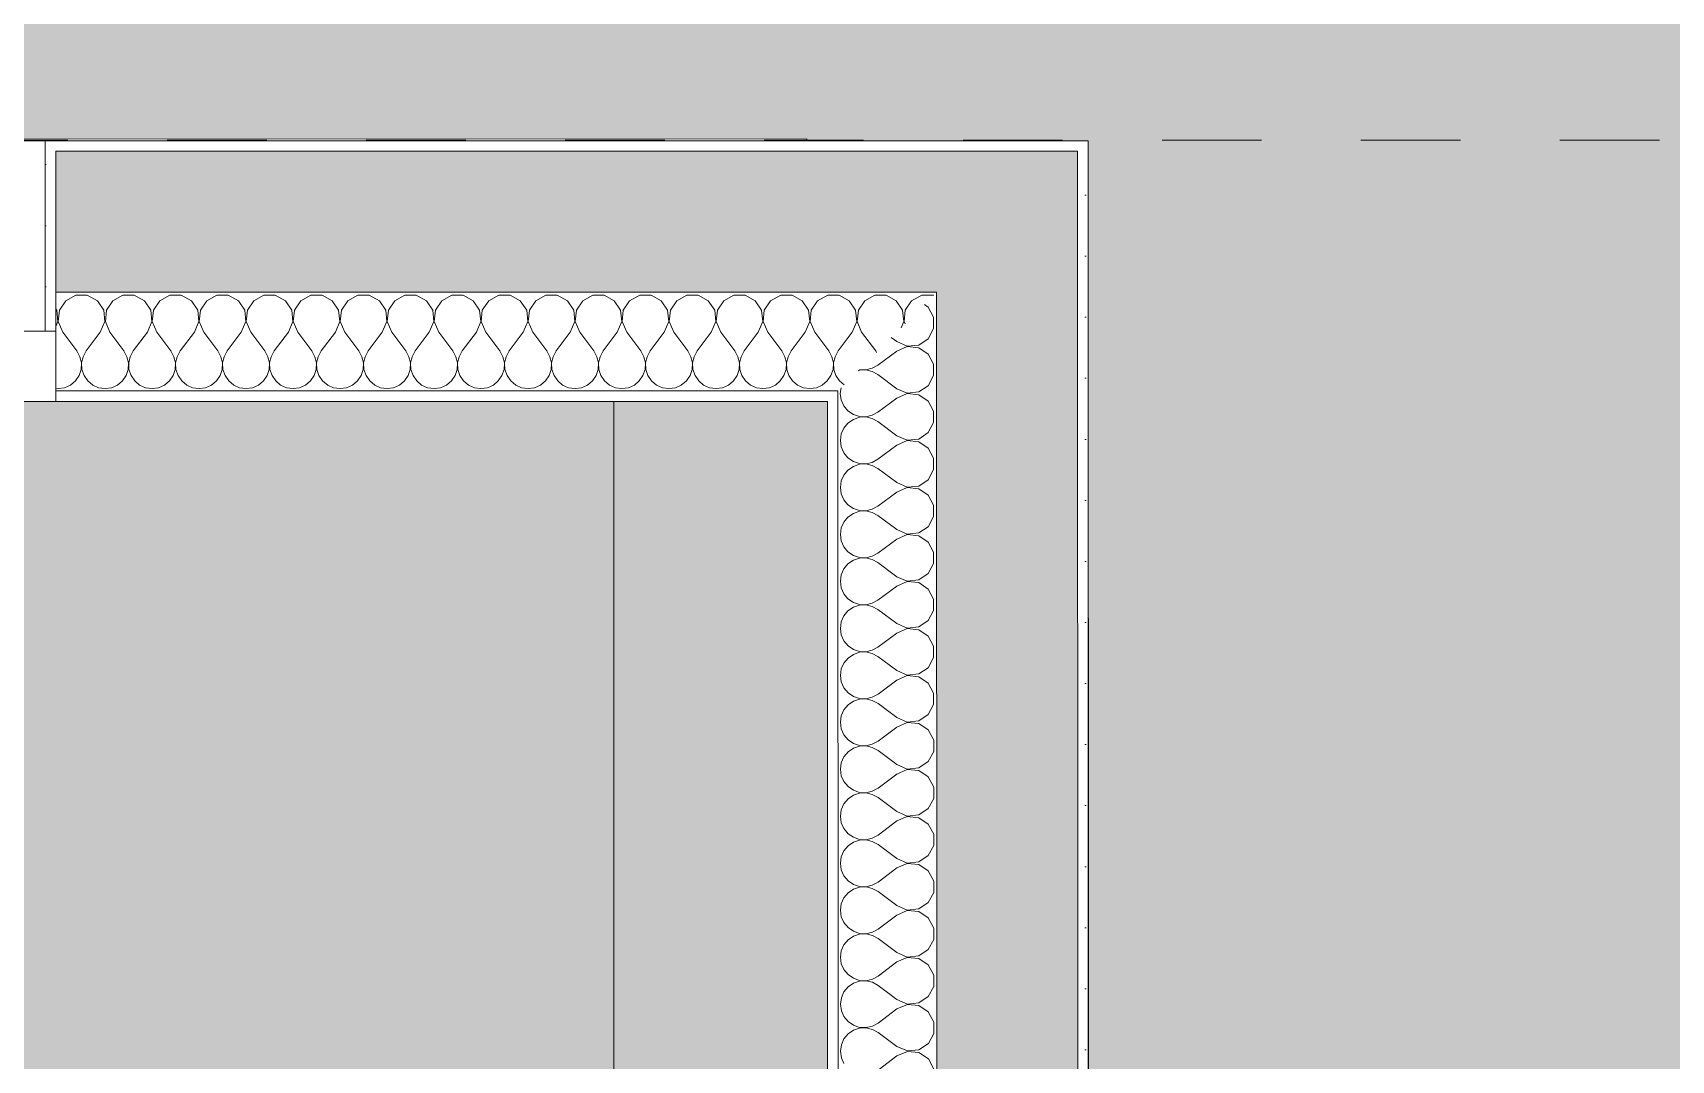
# Model space of a CAD drawing. Header units: millimetres. Extents: x 318905 to 439572, y -5133 to 105868.
# Drawn here: x 375032 to 377356, y 58139 to 59597 of the extents above; entities that cross this region are included whole.
import ezdxf

# ---------------------------------------------------------------- set-up
doc = ezdxf.new("R2010")
doc.units = ezdxf.units.MM
doc.header["$MEASUREMENT"] = 0
doc.linetypes.add('Traits', pattern=[282.222223, 141.111112, -141.111112])
for name, color, linetype, lineweight in [('2D - Dessins placés (Géomètre)_Stylo_No__2', 8, 'Continuous', 5), ('INTI_HACHURES_Stylo_No__122', 255, 'Continuous', 0), ('INTI_HACHURES_Stylo_No__2', 8, 'Continuous', 5), ('Murs ext - Périphériques_Stylo_No__1', 7, 'Continuous', 5)]:
    doc.layers.add(name, color=color, linetype=linetype, lineweight=lineweight)
for name, color, linetype, lineweight, true_color in [('2D - Dessins placés (Géomètre)_Stylo_No__241', 7, 'Continuous', 5, 0x4d4d4d), ('2D - Dessins placés (Géomètre)_Stylo_No__253', 7, 'Continuous', 13, 0xb6d398), ('Murs ext - Périphériques_Stylo_No__67', 7, 'Continuous', 15, 0x6a6a6a), ('Murs ext - Périphériques_Stylo_No__87', 7, 'Continuous', 13, 0x6a6a6a)]:
    doc.layers.add(name, color=color, linetype=linetype, lineweight=lineweight, true_color=true_color)
doc.layers.add('Marques & Zones', color=7, linetype='Continuous')
pattern_1 = [(0, (0, 0), (0, 86.60254), [0, -50]), (0, (25, 43.3), (0, 86.60254), [0, -50])]

# ---------------------------------------------------------------- blocks, each defined once
blk = doc.blocks.new('*X9')
at = {"layer": 'Murs ext - Périphériques_Stylo_No__1', "linetype": 'Continuous'}
for p, q in [((375092.9, 59224.1), (375078.6, 59216.4)), ((375109.2, 59224.1), (375092.9, 59224.1)), ((375123.5, 59216.4), (375109.2, 59224.1)), ((375159.6, 59224.1), (375145.3, 59216.4)), ((375175.9, 59224.1), (375159.6, 59224.1)), ((375190.2, 59216.4), (375175.9, 59224.1)), ((375226.3, 59224.1), (375212, 59216.4)), ((375242.5, 59224.1), (375226.3, 59224.1)), ((375256.8, 59216.4), (375242.5, 59224.1)), ((375292.9, 59224.1), (375278.6, 59216.4)), ((375309.2, 59224.1), (375292.9, 59224.1)), ((375323.5, 59216.4), (375309.2, 59224.1)), ((375359.6, 59224.1), (375345.3, 59216.4)), ((375375.9, 59224.1), (375359.6, 59224.1)), ((375390.2, 59216.4), (375375.9, 59224.1)), ((375426.3, 59224.1), (375412, 59216.4)), ((375442.5, 59224.1), (375426.3, 59224.1)), ((375456.8, 59216.4), (375442.5, 59224.1)), ((375492.9, 59224.1), (375478.6, 59216.4)), ((375509.2, 59224.1), (375492.9, 59224.1)), ((375523.5, 59216.4), (375509.2, 59224.1)), ((375559.6, 59224.1), (375545.3, 59216.4)), ((375575.9, 59224.1), (375559.6, 59224.1)), ((375590.2, 59216.4), (375575.9, 59224.1)), ((375626.3, 59224.1), (375612, 59216.4)), ((375642.5, 59224.1), (375626.3, 59224.1)), ((375656.8, 59216.4), (375642.5, 59224.1)), ((375692.9, 59224.1), (375678.6, 59216.4)), ((375709.2, 59224.1), (375692.9, 59224.1)), ((375723.5, 59216.4), (375709.2, 59224.1)), ((375759.6, 59224.1), (375745.3, 59216.4)), ((375775.9, 59224.1), (375759.6, 59224.1)), ((375790.2, 59216.4), (375775.9, 59224.1)), ((375826.3, 59224.1), (375812, 59216.4)), ((375842.5, 59224.1), (375826.3, 59224.1)), ((375856.8, 59216.4), (375842.5, 59224.1)), ((375892.9, 59224.1), (375878.6, 59216.4)), ((375909.2, 59224.1), (375892.9, 59224.1)), ((375923.5, 59216.4), (375909.2, 59224.1)), ((375959.6, 59224.1), (375945.3, 59216.4)), ((375975.9, 59224.1), (375959.6, 59224.1)), ((375990.2, 59216.4), (375975.9, 59224.1)), ((376026.3, 59224.1), (376012, 59216.4)), ((376042.5, 59224.1), (376026.3, 59224.1)), ((376056.8, 59216.4), (376042.5, 59224.1)), ((376092.9, 59224.1), (376078.6, 59216.4)), ((376109.2, 59224.1), (376092.9, 59224.1)), ((376123.5, 59216.4), (376109.2, 59224.1)), ((376159.6, 59224.1), (376145.3, 59216.4)), ((376175.9, 59224.1), (376159.6, 59224.1)), ((376190.2, 59216.4), (376175.9, 59224.1)), ((376226.3, 59224.1), (376212, 59216.4)), ((376242.5, 59224.1), (376226.3, 59224.1)), ((376256.8, 59216.4), (376242.5, 59224.1)), ((376292.9, 59224.1), (376278.6, 59216.4)), ((376309.2, 59224.1), (376292.9, 59224.1)), ((376309.6, 59223.9), (376309.2, 59224.1)), ((375065.8, 59202.9), (375064.4, 59205)), ((375067.4, 59186.7), (375065.8, 59202.9)), ((375069.6, 59202.9), (375068.1, 59186.7)), ((375078.6, 59216.4), (375069.6, 59202.9)), ((375132.5, 59202.9), (375123.5, 59216.4)), ((375134, 59186.7), (375132.5, 59202.9)), ((375136.3, 59202.9), (375134.8, 59186.7)), ((375145.3, 59216.4), (375136.3, 59202.9)), ((375199.2, 59202.9), (375190.2, 59216.4)), ((375200.7, 59186.7), (375199.2, 59202.9)), ((375203, 59202.9), (375201.4, 59186.7)), ((375212, 59216.4), (375203, 59202.9)), ((375265.8, 59202.9), (375256.8, 59216.4)), ((375267.4, 59186.7), (375265.8, 59202.9)), ((375269.6, 59202.9), (375268.1, 59186.7)), ((375278.6, 59216.4), (375269.6, 59202.9)), ((375332.5, 59202.9), (375323.5, 59216.4)), ((375334, 59186.7), (375332.5, 59202.9)), ((375336.3, 59202.9), (375334.8, 59186.7)), ((375345.3, 59216.4), (375336.3, 59202.9)), ((375399.2, 59202.9), (375390.2, 59216.4)), ((375400.7, 59186.7), (375399.2, 59202.9)), ((375403, 59202.9), (375401.4, 59186.7)), ((375412, 59216.4), (375403, 59202.9)), ((375465.8, 59202.9), (375456.8, 59216.4)), ((375467.4, 59186.7), (375465.8, 59202.9)), ((375469.6, 59202.9), (375468.1, 59186.7)), ((375478.6, 59216.4), (375469.6, 59202.9)), ((375532.5, 59202.9), (375523.5, 59216.4)), ((375534, 59186.7), (375532.5, 59202.9)), ((375536.3, 59202.9), (375534.8, 59186.7)), ((375545.3, 59216.4), (375536.3, 59202.9)), ((375599.2, 59202.9), (375590.2, 59216.4)), ((375600.7, 59186.7), (375599.2, 59202.9)), ((375603, 59202.9), (375601.4, 59186.7)), ((375612, 59216.4), (375603, 59202.9)), ((375665.8, 59202.9), (375656.8, 59216.4)), ((375667.4, 59186.7), (375665.8, 59202.9)), ((375669.6, 59202.9), (375668.1, 59186.7)), ((375678.6, 59216.4), (375669.6, 59202.9)), ((375732.5, 59202.9), (375723.5, 59216.4)), ((375734, 59186.7), (375732.5, 59202.9)), ((375736.3, 59202.9), (375734.8, 59186.7)), ((375745.3, 59216.4), (375736.3, 59202.9)), ((375799.2, 59202.9), (375790.2, 59216.4)), ((375800.7, 59186.7), (375799.2, 59202.9)), ((375803, 59202.9), (375801.4, 59186.7)), ((375812, 59216.4), (375803, 59202.9)), ((375865.8, 59202.9), (375856.8, 59216.4)), ((375867.4, 59186.7), (375865.8, 59202.9)), ((375869.6, 59202.9), (375868.1, 59186.7)), ((375878.6, 59216.4), (375869.6, 59202.9)), ((375932.5, 59202.9), (375923.5, 59216.4)), ((375934, 59186.7), (375932.5, 59202.9)), ((375936.3, 59202.9), (375934.8, 59186.7)), ((375945.3, 59216.4), (375936.3, 59202.9)), ((375999.2, 59202.9), (375990.2, 59216.4)), ((376000.7, 59186.7), (375999.2, 59202.9)), ((376003, 59202.9), (376001.4, 59186.7)), ((376012, 59216.4), (376003, 59202.9)), ((376065.8, 59202.9), (376056.8, 59216.4)), ((376067.4, 59186.7), (376065.8, 59202.9)), ((376069.6, 59202.9), (376068.1, 59186.7)), ((376078.6, 59216.4), (376069.6, 59202.9)), ((376132.5, 59202.9), (376123.5, 59216.4)), ((376134, 59186.7), (376132.5, 59202.9)), ((376136.3, 59202.9), (376134.8, 59186.7)), ((376145.3, 59216.4), (376136.3, 59202.9)), ((376199.2, 59202.9), (376190.2, 59216.4)), ((376200.7, 59186.7), (376199.2, 59202.9)), ((376203, 59202.9), (376201.4, 59186.7)), ((376212, 59216.4), (376203, 59202.9)), ((376265.8, 59202.9), (376256.8, 59216.4)), ((376267.4, 59186.7), (376265.8, 59202.9)), ((376269.6, 59202.9), (376268.1, 59186.7)), ((376278.6, 59216.4), (376269.6, 59202.9)), ((375064.4, 59179.6), (375067.4, 59186.7)), ((375068.1, 59186.7), (375074.4, 59171.7)), ((375127.7, 59171.7), (375134, 59186.7)), ((375134.8, 59186.7), (375141.1, 59171.7)), ((375194.4, 59171.7), (375200.7, 59186.7)), ((375201.4, 59186.7), (375207.7, 59171.7)), ((375261.1, 59171.7), (375267.4, 59186.7)), ((375268.1, 59186.7), (375274.4, 59171.7)), ((375327.7, 59171.7), (375334, 59186.7)), ((375334.8, 59186.7), (375341.1, 59171.7)), ((375394.4, 59171.7), (375400.7, 59186.7)), ((375401.4, 59186.7), (375407.7, 59171.7)), ((375461.1, 59171.7), (375467.4, 59186.7)), ((375468.1, 59186.7), (375474.4, 59171.7)), ((375527.7, 59171.7), (375534, 59186.7)), ((375534.8, 59186.7), (375541.1, 59171.7)), ((375594.4, 59171.7), (375600.7, 59186.7)), ((375601.4, 59186.7), (375607.7, 59171.7)), ((375661.1, 59171.7), (375667.4, 59186.7)), ((375668.1, 59186.7), (375674.4, 59171.7)), ((375727.7, 59171.7), (375734, 59186.7)), ((375734.8, 59186.7), (375741.1, 59171.7)), ((375794.4, 59171.7), (375800.7, 59186.7)), ((375801.4, 59186.7), (375807.7, 59171.7)), ((375861.1, 59171.7), (375867.4, 59186.7)), ((375868.1, 59186.7), (375874.4, 59171.7)), ((375927.7, 59171.7), (375934, 59186.7)), ((375934.8, 59186.7), (375941.1, 59171.7)), ((375994.4, 59171.7), (376000.7, 59186.7)), ((376001.4, 59186.7), (376007.7, 59171.7)), ((376061.1, 59171.7), (376067.4, 59186.7)), ((376068.1, 59186.7), (376074.4, 59171.7)), ((376127.7, 59171.7), (376134, 59186.7)), ((376134.8, 59186.7), (376141.1, 59171.7)), ((376194.4, 59171.7), (376200.7, 59186.7)), ((376201.4, 59186.7), (376207.7, 59171.7)), ((376263.7, 59178), (376267.4, 59186.7)), ((376268.1, 59186.7), (376269.4, 59183.7)), ((375074.4, 59171.7), (375094.4, 59145.1)), ((375127.7, 59171.7), (375107.7, 59145.1)), ((375141.1, 59171.7), (375161.1, 59145.1)), ((375194.4, 59171.7), (375174.4, 59145.1)), ((375207.7, 59171.7), (375227.7, 59145.1)), ((375261.1, 59171.7), (375241.1, 59145.1)), ((375274.4, 59171.7), (375294.4, 59145.1)), ((375327.7, 59171.7), (375307.7, 59145.1)), ((375341.1, 59171.7), (375361.1, 59145.1)), ((375394.4, 59171.7), (375374.4, 59145.1)), ((375407.7, 59171.7), (375427.7, 59145.1)), ((375461.1, 59171.7), (375441.1, 59145.1)), ((375474.4, 59171.7), (375494.4, 59145.1)), ((375527.7, 59171.7), (375507.7, 59145.1)), ((375541.1, 59171.7), (375561.1, 59145.1)), ((375594.4, 59171.7), (375574.4, 59145.1)), ((375607.7, 59171.7), (375627.7, 59145.1)), ((375661.1, 59171.7), (375641.1, 59145.1)), ((375674.4, 59171.7), (375694.4, 59145.1)), ((375727.7, 59171.7), (375707.7, 59145.1)), ((375741.1, 59171.7), (375761.1, 59145.1)), ((375794.4, 59171.7), (375774.4, 59145.1)), ((375807.7, 59171.7), (375827.7, 59145.1)), ((375861.1, 59171.7), (375841.1, 59145.1)), ((375874.4, 59171.7), (375894.4, 59145.1)), ((375927.7, 59171.7), (375907.7, 59145.1)), ((375941.1, 59171.7), (375961.1, 59145.1)), ((375994.4, 59171.7), (375974.4, 59145.1)), ((376007.7, 59171.7), (376027.7, 59145.1)), ((376061.1, 59171.7), (376041.1, 59145.1)), ((376074.4, 59171.7), (376094.4, 59145.1)), ((376127.7, 59171.7), (376107.7, 59145.1)), ((376141.1, 59171.7), (376161.1, 59145.1)), ((376194.4, 59171.7), (376174.4, 59145.1)), ((376207.7, 59171.7), (376227.7, 59145.1)), ((375098.8, 59137), (375094.4, 59145.1)), ((375100.9, 59128.1), (375098.8, 59137)), ((375103.3, 59137), (375101.2, 59128.1)), ((375107.7, 59145.1), (375103.3, 59137)), ((375165.5, 59137), (375161.1, 59145.1)), ((375167.6, 59128.1), (375165.5, 59137)), ((375169.9, 59137), (375167.9, 59128.1)), ((375174.4, 59145.1), (375169.9, 59137)), ((375232.2, 59137), (375227.7, 59145.1)), ((375234.3, 59128.1), (375232.2, 59137)), ((375236.6, 59137), (375234.5, 59128.1)), ((375241.1, 59145.1), (375236.6, 59137)), ((375298.8, 59137), (375294.4, 59145.1)), ((375300.9, 59128.1), (375298.8, 59137)), ((375303.3, 59137), (375301.2, 59128.1)), ((375307.7, 59145.1), (375303.3, 59137)), ((375365.5, 59137), (375361.1, 59145.1)), ((375367.6, 59128.1), (375365.5, 59137)), ((375369.9, 59137), (375367.9, 59128.1)), ((375374.4, 59145.1), (375369.9, 59137)), ((375432.2, 59137), (375427.7, 59145.1)), ((375434.3, 59128.1), (375432.2, 59137)), ((375436.6, 59137), (375434.5, 59128.1)), ((375441.1, 59145.1), (375436.6, 59137)), ((375498.8, 59137), (375494.4, 59145.1)), ((375500.9, 59128.1), (375498.8, 59137)), ((375503.3, 59137), (375501.2, 59128.1)), ((375507.7, 59145.1), (375503.3, 59137)), ((375565.5, 59137), (375561.1, 59145.1)), ((375567.6, 59128.1), (375565.5, 59137)), ((375569.9, 59137), (375567.9, 59128.1)), ((375574.4, 59145.1), (375569.9, 59137)), ((375632.2, 59137), (375627.7, 59145.1)), ((375634.3, 59128.1), (375632.2, 59137)), ((375636.6, 59137), (375634.5, 59128.1)), ((375641.1, 59145.1), (375636.6, 59137)), ((375698.8, 59137), (375694.4, 59145.1)), ((375700.9, 59128.1), (375698.8, 59137)), ((375703.3, 59137), (375701.2, 59128.1)), ((375707.7, 59145.1), (375703.3, 59137)), ((375765.5, 59137), (375761.1, 59145.1)), ((375767.6, 59128.1), (375765.5, 59137)), ((375769.9, 59137), (375767.9, 59128.1)), ((375774.4, 59145.1), (375769.9, 59137)), ((375832.2, 59137), (375827.7, 59145.1)), ((375834.3, 59128.1), (375832.2, 59137)), ((375836.6, 59137), (375834.5, 59128.1)), ((375841.1, 59145.1), (375836.6, 59137)), ((375898.8, 59137), (375894.4, 59145.1)), ((375900.9, 59128.1), (375898.8, 59137)), ((375903.3, 59137), (375901.2, 59128.1)), ((375907.7, 59145.1), (375903.3, 59137)), ((375965.5, 59137), (375961.1, 59145.1)), ((375967.6, 59128.1), (375965.5, 59137)), ((375969.9, 59137), (375967.9, 59128.1)), ((375974.4, 59145.1), (375969.9, 59137)), ((376032.2, 59137), (376027.7, 59145.1)), ((376034.3, 59128.1), (376032.2, 59137)), ((376036.6, 59137), (376034.5, 59128.1)), ((376041.1, 59145.1), (376036.6, 59137)), ((376098.8, 59137), (376094.4, 59145.1)), ((376100.9, 59128.1), (376098.8, 59137)), ((376103.3, 59137), (376101.2, 59128.1)), ((376107.7, 59145.1), (376103.3, 59137)), ((376165.5, 59137), (376161.1, 59145.1)), ((376167.6, 59128.1), (376165.5, 59137)), ((376169.9, 59137), (376167.9, 59128.1)), ((376174.4, 59145.1), (376169.9, 59137)), ((376228.8, 59143.1), (376227.7, 59145.1)), ((375092.3, 59102.6), (375097.5, 59110.1)), ((375097.5, 59110.1), (375100.5, 59118.9)), ((375100.5, 59118.9), (375100.9, 59128.1)), ((375101.2, 59128.1), (375101.6, 59118.9)), ((375101.6, 59118.9), (375104.6, 59110.1)), ((375104.6, 59110.1), (375109.8, 59102.6)), ((375159, 59102.6), (375164.2, 59110.1)), ((375164.2, 59110.1), (375167.2, 59118.9)), ((375167.2, 59118.9), (375167.6, 59128.1)), ((375167.9, 59128.1), (375168.3, 59118.9)), ((375168.3, 59118.9), (375171.3, 59110.1)), ((375171.3, 59110.1), (375176.5, 59102.6)), ((375225.7, 59102.6), (375230.9, 59110.1)), ((375230.9, 59110.1), (375233.8, 59118.9)), ((375233.8, 59118.9), (375234.3, 59128.1)), ((375234.5, 59128.1), (375235, 59118.9)), ((375235, 59118.9), (375237.9, 59110.1)), ((375237.9, 59110.1), (375243.1, 59102.6)), ((375292.3, 59102.6), (375297.5, 59110.1)), ((375297.5, 59110.1), (375300.5, 59118.9)), ((375300.5, 59118.9), (375300.9, 59128.1)), ((375301.2, 59128.1), (375301.6, 59118.9)), ((375301.6, 59118.9), (375304.6, 59110.1)), ((375304.6, 59110.1), (375309.8, 59102.6)), ((375359, 59102.6), (375364.2, 59110.1)), ((375364.2, 59110.1), (375367.2, 59118.9)), ((375367.2, 59118.9), (375367.6, 59128.1)), ((375367.9, 59128.1), (375368.3, 59118.9)), ((375368.3, 59118.9), (375371.3, 59110.1)), ((375371.3, 59110.1), (375376.5, 59102.6)), ((375425.7, 59102.6), (375430.9, 59110.1)), ((375430.9, 59110.1), (375433.8, 59118.9)), ((375433.8, 59118.9), (375434.3, 59128.1)), ((375434.5, 59128.1), (375435, 59118.9)), ((375435, 59118.9), (375437.9, 59110.1)), ((375437.9, 59110.1), (375443.1, 59102.6)), ((375492.3, 59102.6), (375497.5, 59110.1)), ((375497.5, 59110.1), (375500.5, 59118.9)), ((375500.5, 59118.9), (375500.9, 59128.1)), ((375501.2, 59128.1), (375501.6, 59118.9)), ((375501.6, 59118.9), (375504.6, 59110.1)), ((375504.6, 59110.1), (375509.8, 59102.6)), ((375559, 59102.6), (375564.2, 59110.1)), ((375564.2, 59110.1), (375567.2, 59118.9)), ((375567.2, 59118.9), (375567.6, 59128.1)), ((375567.9, 59128.1), (375568.3, 59118.9)), ((375568.3, 59118.9), (375571.3, 59110.1)), ((375571.3, 59110.1), (375576.5, 59102.6)), ((375625.7, 59102.6), (375630.9, 59110.1)), ((375630.9, 59110.1), (375633.8, 59118.9)), ((375633.8, 59118.9), (375634.3, 59128.1)), ((375634.5, 59128.1), (375635, 59118.9)), ((375635, 59118.9), (375637.9, 59110.1)), ((375637.9, 59110.1), (375643.1, 59102.6)), ((375692.3, 59102.6), (375697.5, 59110.1)), ((375697.5, 59110.1), (375700.5, 59118.9)), ((375700.5, 59118.9), (375700.9, 59128.1)), ((375701.2, 59128.1), (375701.6, 59118.9)), ((375701.6, 59118.9), (375704.6, 59110.1)), ((375704.6, 59110.1), (375709.8, 59102.6)), ((375759, 59102.6), (375764.2, 59110.1)), ((375764.2, 59110.1), (375767.2, 59118.9)), ((375767.2, 59118.9), (375767.6, 59128.1)), ((375767.9, 59128.1), (375768.3, 59118.9)), ((375768.3, 59118.9), (375771.3, 59110.1)), ((375771.3, 59110.1), (375776.5, 59102.6)), ((375825.7, 59102.6), (375830.9, 59110.1)), ((375830.9, 59110.1), (375833.8, 59118.9)), ((375833.8, 59118.9), (375834.3, 59128.1)), ((375834.5, 59128.1), (375835, 59118.9)), ((375835, 59118.9), (375837.9, 59110.1)), ((375837.9, 59110.1), (375843.1, 59102.6)), ((375892.3, 59102.6), (375897.5, 59110.1)), ((375897.5, 59110.1), (375900.5, 59118.9)), ((375900.5, 59118.9), (375900.9, 59128.1)), ((375901.2, 59128.1), (375901.6, 59118.9)), ((375901.6, 59118.9), (375904.6, 59110.1)), ((375904.6, 59110.1), (375909.8, 59102.6)), ((375959, 59102.6), (375964.2, 59110.1)), ((375964.2, 59110.1), (375967.2, 59118.9)), ((375967.2, 59118.9), (375967.6, 59128.1)), ((375967.9, 59128.1), (375968.3, 59118.9)), ((375968.3, 59118.9), (375971.3, 59110.1)), ((375971.3, 59110.1), (375976.5, 59102.6)), ((376025.7, 59102.6), (376030.9, 59110.1)), ((376030.9, 59110.1), (376033.8, 59118.9)), ((376033.8, 59118.9), (376034.3, 59128.1)), ((376034.5, 59128.1), (376035, 59118.9)), ((376035, 59118.9), (376037.9, 59110.1)), ((376037.9, 59110.1), (376043.1, 59102.6)), ((376092.3, 59102.6), (376097.5, 59110.1)), ((376097.5, 59110.1), (376100.5, 59118.9)), ((376100.5, 59118.9), (376100.9, 59128.1)), ((376101.2, 59128.1), (376101.6, 59118.9)), ((376101.6, 59118.9), (376104.6, 59110.1)), ((376104.6, 59110.1), (376109.8, 59102.6)), ((376159, 59102.6), (376164.2, 59110.1)), ((376164.2, 59110.1), (376167.2, 59118.9)), ((376167.2, 59118.9), (376167.6, 59128.1)), ((376167.9, 59128.1), (376168.3, 59118.9)), ((376168.3, 59118.9), (376171.3, 59110.1)), ((376171.3, 59110.1), (376176.5, 59102.6)), ((375064.4, 59092.2), (375067.7, 59091.7)), ((375067.7, 59091.7), (375076.8, 59093)), ((375076.8, 59093), (375085.3, 59096.7)), ((375085.3, 59096.7), (375092.3, 59102.6)), ((375109.8, 59102.6), (375116.9, 59096.7)), ((375116.9, 59096.7), (375125.3, 59093)), ((375125.3, 59093), (375134.4, 59091.7)), ((375134.4, 59091.7), (375143.5, 59093)), ((375143.5, 59093), (375151.9, 59096.7)), ((375151.9, 59096.7), (375159, 59102.6)), ((375176.5, 59102.6), (375183.5, 59096.7)), ((375183.5, 59096.7), (375192, 59093)), ((375192, 59093), (375201.1, 59091.7)), ((375201.1, 59091.7), (375210.2, 59093)), ((375210.2, 59093), (375218.6, 59096.7)), ((375218.6, 59096.7), (375225.7, 59102.6)), ((375243.1, 59102.6), (375250.2, 59096.7)), ((375250.2, 59096.7), (375258.6, 59093)), ((375258.6, 59093), (375267.7, 59091.7)), ((375267.7, 59091.7), (375276.8, 59093)), ((375276.8, 59093), (375285.3, 59096.7)), ((375285.3, 59096.7), (375292.3, 59102.6)), ((375309.8, 59102.6), (375316.9, 59096.7)), ((375316.9, 59096.7), (375325.3, 59093)), ((375325.3, 59093), (375334.4, 59091.7)), ((375334.4, 59091.7), (375343.5, 59093)), ((375343.5, 59093), (375351.9, 59096.7)), ((375351.9, 59096.7), (375359, 59102.6)), ((375376.5, 59102.6), (375383.5, 59096.7)), ((375383.5, 59096.7), (375392, 59093)), ((375392, 59093), (375401.1, 59091.7)), ((375401.1, 59091.7), (375410.2, 59093)), ((375410.2, 59093), (375418.6, 59096.7)), ((375418.6, 59096.7), (375425.7, 59102.6)), ((375443.1, 59102.6), (375450.2, 59096.7)), ((375450.2, 59096.7), (375458.6, 59093)), ((375458.6, 59093), (375467.7, 59091.7)), ((375467.7, 59091.7), (375476.8, 59093)), ((375476.8, 59093), (375485.3, 59096.7)), ((375485.3, 59096.7), (375492.3, 59102.6)), ((375509.8, 59102.6), (375516.9, 59096.7)), ((375516.9, 59096.7), (375525.3, 59093)), ((375525.3, 59093), (375534.4, 59091.7)), ((375534.4, 59091.7), (375543.5, 59093)), ((375543.5, 59093), (375551.9, 59096.7)), ((375551.9, 59096.7), (375559, 59102.6)), ((375576.5, 59102.6), (375583.5, 59096.7)), ((375583.5, 59096.7), (375592, 59093)), ((375592, 59093), (375601.1, 59091.7)), ((375601.1, 59091.7), (375610.2, 59093)), ((375610.2, 59093), (375618.6, 59096.7)), ((375618.6, 59096.7), (375625.7, 59102.6)), ((375643.1, 59102.6), (375650.2, 59096.7)), ((375650.2, 59096.7), (375658.6, 59093)), ((375658.6, 59093), (375667.7, 59091.7)), ((375667.7, 59091.7), (375676.8, 59093)), ((375676.8, 59093), (375685.3, 59096.7)), ((375685.3, 59096.7), (375692.3, 59102.6)), ((375709.8, 59102.6), (375716.9, 59096.7)), ((375716.9, 59096.7), (375725.3, 59093)), ((375725.3, 59093), (375734.4, 59091.7)), ((375734.4, 59091.7), (375743.5, 59093)), ((375743.5, 59093), (375751.9, 59096.7)), ((375751.9, 59096.7), (375759, 59102.6)), ((375776.5, 59102.6), (375783.5, 59096.7)), ((375783.5, 59096.7), (375792, 59093)), ((375792, 59093), (375801.1, 59091.7)), ((375801.1, 59091.7), (375810.2, 59093)), ((375810.2, 59093), (375818.6, 59096.7)), ((375818.6, 59096.7), (375825.7, 59102.6)), ((375843.1, 59102.6), (375850.2, 59096.7)), ((375850.2, 59096.7), (375858.6, 59093)), ((375858.6, 59093), (375867.7, 59091.7)), ((375867.7, 59091.7), (375876.8, 59093)), ((375876.8, 59093), (375885.3, 59096.7)), ((375885.3, 59096.7), (375892.3, 59102.6)), ((375909.8, 59102.6), (375916.9, 59096.7)), ((375916.9, 59096.7), (375925.3, 59093)), ((375925.3, 59093), (375934.4, 59091.7)), ((375934.4, 59091.7), (375943.5, 59093)), ((375943.5, 59093), (375951.9, 59096.7)), ((375951.9, 59096.7), (375959, 59102.6)), ((375976.5, 59102.6), (375983.5, 59096.7)), ((375983.5, 59096.7), (375992, 59093)), ((375992, 59093), (376001.1, 59091.7)), ((376001.1, 59091.7), (376010.2, 59093)), ((376010.2, 59093), (376018.6, 59096.7)), ((376018.6, 59096.7), (376025.7, 59102.6)), ((376043.1, 59102.6), (376050.2, 59096.7)), ((376050.2, 59096.7), (376058.6, 59093)), ((376058.6, 59093), (376067.7, 59091.7)), ((376067.7, 59091.7), (376076.8, 59093)), ((376076.8, 59093), (376085.3, 59096.7)), ((376085.3, 59096.7), (376092.3, 59102.6)), ((376109.8, 59102.6), (376116.9, 59096.7)), ((376116.9, 59096.7), (376125.3, 59093)), ((376125.3, 59093), (376134.4, 59091.7)), ((376134.4, 59091.7), (376143.5, 59093)), ((376143.5, 59093), (376151.9, 59096.7)), ((376151.9, 59096.7), (376159, 59102.6)), ((376176.5, 59102.6), (376182.9, 59097.2))]:
    blk.add_line(p, q, dxfattribs=at)
blk = doc.blocks.new('Hachure_2', base_point=(0, 4000))
at = {"layer": 'Murs ext - Périphériques_Stylo_No__1', "linetype": 'Continuous'}
blk.add_blockref('*X9', (0, 0), dxfattribs=at)
blk = doc.blocks.new('*X41')
at = {"layer": 'Murs ext - Périphériques_Stylo_No__1', "linetype": 'Continuous'}
for p, q in [((376302.1, 59207.4), (376296.7, 59211)), ((376309.8, 59193.1), (376302.1, 59207.4)), ((376302.1, 59162.5), (376309.8, 59176.8)), ((376309.8, 59176.8), (376309.8, 59193.1)), ((376257.4, 59158.3), (376249.7, 59164)), ((376257.4, 59158.3), (376272.4, 59152)), ((376272.4, 59152), (376288.6, 59153.5)), ((376288.6, 59153.5), (376302.1, 59162.5)), ((376257.4, 59144.9), (376230.8, 59124.9)), ((376272.4, 59151.2), (376257.4, 59144.9)), ((376288.6, 59149.7), (376272.4, 59151.2)), ((376302.1, 59140.7), (376288.6, 59149.7)), ((376309.8, 59126.4), (376302.1, 59140.7)), ((376204.6, 59117.7), (376202.8, 59117.1)), ((376204.6, 59118.8), (376204.6, 59118.8)), ((376204.6, 59118.8), (376213.8, 59118.4)), ((376213.8, 59118.1), (376204.6, 59117.7)), ((376213.8, 59118.4), (376222.7, 59120.5)), ((376222.7, 59116), (376213.8, 59118.1)), ((376222.7, 59120.5), (376230.8, 59124.9)), ((376230.8, 59111.6), (376222.7, 59116)), ((376257.4, 59091.6), (376230.8, 59111.6)), ((376302.1, 59095.8), (376309.8, 59110.2)), ((376309.8, 59110.2), (376309.8, 59126.4)), ((376178.5, 59092.8), (376177.4, 59084.9)), ((376177.4, 59084.9), (376178.7, 59075.8)), ((376257.4, 59091.6), (376272.4, 59085.3)), ((376272.4, 59084.6), (376257.5, 59078.3)), ((376272.4, 59085.3), (376288.6, 59086.9)), ((376288.6, 59083), (376272.4, 59084.6)), ((376288.6, 59086.9), (376302.1, 59095.8)), ((376178.7, 59075.8), (376182.4, 59067.4)), ((376182.4, 59067.4), (376188.3, 59060.3)), ((376188.3, 59060.3), (376195.9, 59055.1)), ((376257.5, 59078.3), (376230.8, 59058.3)), ((376302.1, 59074), (376288.6, 59083)), ((376309.8, 59059.7), (376302.1, 59074)), ((376188.3, 59042.9), (376182.4, 59035.8)), ((376195.9, 59048.1), (376188.3, 59042.9)), ((376195.9, 59055.1), (376204.6, 59052.2)), ((376204.6, 59051), (376195.9, 59048.1)), ((376204.6, 59052.2), (376213.8, 59051.7)), ((376213.8, 59051.5), (376204.6, 59051)), ((376213.8, 59051.7), (376222.7, 59053.8)), ((376222.7, 59049.4), (376213.8, 59051.5)), ((376222.7, 59053.8), (376230.8, 59058.3)), ((376230.8, 59044.9), (376222.7, 59049.4)), ((376257.5, 59024.9), (376230.8, 59044.9)), ((376302.1, 59029.2), (376309.8, 59043.5)), ((376309.8, 59043.5), (376309.8, 59059.7)), ((376178.7, 59027.4), (376177.5, 59018.3)), ((376177.5, 59018.3), (376178.7, 59009.1)), ((376182.4, 59035.8), (376178.7, 59027.4)), ((376257.5, 59024.9), (376272.4, 59018.6)), ((376272.4, 59017.9), (376257.5, 59011.6)), ((376272.4, 59018.6), (376288.6, 59020.2)), ((376288.6, 59016.4), (376272.4, 59017.9)), ((376288.6, 59020.2), (376302.1, 59029.2)), ((376302.1, 59007.4), (376288.6, 59016.4)), ((376178.7, 59009.1), (376182.4, 59000.7)), ((376182.4, 59000.7), (376188.3, 58993.6)), ((376188.3, 58993.6), (376195.9, 58988.4)), ((376222.7, 58987.1), (376230.8, 58991.6)), ((376257.5, 59011.6), (376230.8, 58991.6)), ((376309.8, 58993.1), (376302.1, 59007.4)), ((376309.8, 58976.8), (376309.8, 58993.1)), ((376182.4, 58969.1), (376178.7, 58960.7)), ((376188.3, 58976.2), (376182.4, 58969.1)), ((376195.9, 58981.4), (376188.3, 58976.2)), ((376195.9, 58988.4), (376204.6, 58985.5)), ((376204.6, 58984.3), (376195.9, 58981.4)), ((376204.6, 58985.5), (376213.8, 58985.1)), ((376213.8, 58984.8), (376204.6, 58984.3)), ((376213.8, 58985.1), (376222.7, 58987.1)), ((376222.7, 58982.7), (376213.8, 58984.8)), ((376230.8, 58978.3), (376222.7, 58982.7)), ((376257.5, 58958.3), (376230.8, 58978.3)), ((376302.1, 58962.5), (376309.8, 58976.8)), ((376178.7, 58960.7), (376177.5, 58951.6)), ((376177.5, 58951.6), (376178.7, 58942.5)), ((376257.5, 58944.9), (376230.8, 58924.9)), ((376257.5, 58958.3), (376272.4, 58952)), ((376272.4, 58951.2), (376257.5, 58944.9)), ((376272.4, 58952), (376288.6, 58953.5)), ((376288.6, 58949.7), (376272.4, 58951.2)), ((376288.6, 58953.5), (376302.1, 58962.5)), ((376302.1, 58940.7), (376288.6, 58949.7)), ((376178.7, 58942.5), (376182.5, 58934.1)), ((376182.5, 58934.1), (376188.3, 58927)), ((376188.3, 58927), (376195.9, 58921.8)), ((376195.9, 58921.8), (376204.6, 58918.8)), ((376222.8, 58920.5), (376230.8, 58924.9)), ((376309.8, 58926.4), (376302.1, 58940.7)), ((376309.8, 58910.2), (376309.8, 58926.4)), ((376182.5, 58902.4), (376178.7, 58894)), ((376188.3, 58909.5), (376182.5, 58902.4)), ((376195.9, 58914.7), (376188.3, 58909.5)), ((376204.6, 58917.7), (376195.9, 58914.7)), ((376204.6, 58918.8), (376213.8, 58918.4)), ((376213.8, 58918.1), (376204.6, 58917.7)), ((376213.8, 58918.4), (376222.8, 58920.5)), ((376222.8, 58916), (376213.8, 58918.1)), ((376230.8, 58911.6), (376222.8, 58916)), ((376257.5, 58891.6), (376230.8, 58911.6)), ((376302.1, 58895.8), (376309.8, 58910.2)), ((376178.7, 58894), (376177.5, 58884.9)), ((376177.5, 58884.9), (376178.8, 58875.8)), ((376178.8, 58875.8), (376182.5, 58867.4)), ((376257.5, 58878.3), (376230.8, 58858.3)), ((376257.5, 58891.6), (376272.5, 58885.3)), ((376272.5, 58884.6), (376257.5, 58878.3)), ((376272.5, 58885.3), (376288.6, 58886.9)), ((376288.6, 58883), (376272.5, 58884.6)), ((376288.6, 58886.9), (376302.1, 58895.8)), ((376302.1, 58874), (376288.6, 58883)), ((376182.5, 58867.4), (376188.3, 58860.3)), ((376188.3, 58860.3), (376195.9, 58855.1)), ((376195.9, 58855.1), (376204.6, 58852.2)), ((376204.6, 58852.2), (376213.8, 58851.7)), ((376213.8, 58851.5), (376204.6, 58851)), ((376213.8, 58851.7), (376222.8, 58853.8)), ((376222.8, 58849.4), (376213.8, 58851.5)), ((376222.8, 58853.8), (376230.8, 58858.3)), ((376309.8, 58859.7), (376302.1, 58874)), ((376309.8, 58843.5), (376309.8, 58859.7)), ((376182.5, 58835.8), (376178.8, 58827.4)), ((376188.3, 58842.9), (376182.5, 58835.8)), ((376195.9, 58848.1), (376188.3, 58842.9)), ((376204.6, 58851), (376195.9, 58848.1)), ((376230.8, 58844.9), (376222.8, 58849.4)), ((376257.5, 58824.9), (376230.8, 58844.9)), ((376288.6, 58820.2), (376302.1, 58829.2)), ((376302.1, 58829.2), (376309.8, 58843.5)), ((376178.8, 58827.4), (376177.5, 58818.3)), ((376177.5, 58818.3), (376178.8, 58809.1)), ((376178.8, 58809.1), (376182.5, 58800.7)), ((376257.5, 58811.6), (376230.8, 58791.6)), ((376257.5, 58824.9), (376272.5, 58818.6)), ((376272.5, 58817.9), (376257.5, 58811.6)), ((376272.5, 58818.6), (376288.6, 58820.2)), ((376288.6, 58816.4), (376272.5, 58817.9)), ((376302.2, 58807.4), (376288.6, 58816.4)), ((376309.8, 58793.1), (376302.2, 58807.4)), ((376182.5, 58800.7), (376188.3, 58793.6)), ((376188.3, 58793.6), (376195.9, 58788.4)), ((376195.9, 58781.4), (376188.3, 58776.2)), ((376195.9, 58788.4), (376204.6, 58785.5)), ((376204.6, 58784.3), (376195.9, 58781.4)), ((376204.6, 58785.5), (376213.8, 58785.1)), ((376213.8, 58784.8), (376204.6, 58784.3)), ((376213.8, 58785.1), (376222.8, 58787.1)), ((376222.8, 58782.7), (376213.8, 58784.8)), ((376222.8, 58787.1), (376230.8, 58791.6)), ((376230.8, 58778.3), (376222.8, 58782.7)), ((376309.8, 58776.8), (376309.8, 58793.1)), ((376178.8, 58760.7), (376177.5, 58751.6)), ((376182.5, 58769.1), (376178.8, 58760.7)), ((376188.3, 58776.2), (376182.5, 58769.1)), ((376257.5, 58758.3), (376230.8, 58778.3)), ((376257.5, 58758.3), (376272.5, 58752)), ((376288.6, 58753.5), (376302.2, 58762.5)), ((376302.2, 58762.5), (376309.8, 58776.8)), ((376177.5, 58751.6), (376178.8, 58742.5)), ((376178.8, 58742.5), (376182.5, 58734.1)), ((376257.5, 58744.9), (376230.8, 58724.9)), ((376272.5, 58751.2), (376257.5, 58744.9)), ((376272.5, 58752), (376288.6, 58753.5)), ((376288.6, 58749.7), (376272.5, 58751.2)), ((376302.2, 58740.7), (376288.6, 58749.7)), ((376309.8, 58726.4), (376302.2, 58740.7)), ((376182.5, 58734.1), (376188.4, 58727)), ((376188.4, 58727), (376195.9, 58721.8)), ((376195.9, 58714.7), (376188.4, 58709.5)), ((376195.9, 58721.8), (376204.6, 58718.8)), ((376204.6, 58717.7), (376195.9, 58714.7)), ((376204.6, 58718.8), (376213.8, 58718.4)), ((376213.8, 58718.1), (376204.6, 58717.7)), ((376213.8, 58718.4), (376222.8, 58720.5)), ((376222.8, 58716), (376213.8, 58718.1)), ((376222.8, 58720.5), (376230.8, 58724.9)), ((376230.8, 58711.6), (376222.8, 58716)), ((376257.5, 58691.6), (376230.8, 58711.6)), ((376309.8, 58710.2), (376309.8, 58726.4)), ((376178.8, 58694), (376177.5, 58684.9)), ((376182.5, 58702.4), (376178.8, 58694)), ((376188.4, 58709.5), (376182.5, 58702.4)), ((376257.5, 58691.6), (376272.5, 58685.3)), ((376288.6, 58686.9), (376302.2, 58695.8)), ((376302.2, 58695.8), (376309.8, 58710.2)), ((376177.5, 58684.9), (376178.8, 58675.8)), ((376178.8, 58675.8), (376182.5, 58667.4)), ((376182.5, 58667.4), (376188.4, 58660.3)), ((376257.5, 58678.3), (376230.9, 58658.3)), ((376272.5, 58684.6), (376257.5, 58678.3)), ((376272.5, 58685.3), (376288.6, 58686.9)), ((376288.6, 58683), (376272.5, 58684.6)), ((376302.2, 58674), (376288.6, 58683)), ((376309.8, 58659.7), (376302.2, 58674)), ((376188.4, 58642.9), (376182.5, 58635.8)), ((376188.4, 58660.3), (376195.9, 58655.1)), ((376195.9, 58648.1), (376188.4, 58642.9)), ((376195.9, 58655.1), (376204.7, 58652.2)), ((376204.7, 58651), (376195.9, 58648.1)), ((376204.7, 58652.2), (376213.8, 58651.7)), ((376213.8, 58651.5), (376204.7, 58651)), ((376213.8, 58651.7), (376222.8, 58653.8)), ((376222.8, 58649.4), (376213.8, 58651.5)), ((376222.8, 58653.8), (376230.9, 58658.3)), ((376230.9, 58644.9), (376222.8, 58649.4)), ((376257.5, 58624.9), (376230.9, 58644.9)), ((376302.2, 58629.2), (376309.8, 58643.5)), ((376309.8, 58643.5), (376309.8, 58659.7)), ((376178.8, 58627.4), (376177.5, 58618.3)), ((376182.5, 58635.8), (376178.8, 58627.4)), ((376257.5, 58624.9), (376272.5, 58618.6)), ((376272.5, 58618.6), (376288.7, 58620.2)), ((376288.7, 58620.2), (376302.2, 58629.2)), ((376177.5, 58618.3), (376178.8, 58609.1)), ((376178.8, 58609.1), (376182.5, 58600.7)), ((376182.5, 58600.7), (376188.4, 58593.6)), ((376257.5, 58611.6), (376230.9, 58591.6)), ((376272.5, 58617.9), (376257.5, 58611.6)), ((376288.7, 58616.4), (376272.5, 58617.9)), ((376302.2, 58607.4), (376288.7, 58616.4)), ((376309.9, 58593.1), (376302.2, 58607.4)), ((376188.4, 58576.2), (376182.5, 58569.1)), ((376188.4, 58593.6), (376196, 58588.4)), ((376196, 58581.4), (376188.4, 58576.2)), ((376196, 58588.4), (376204.7, 58585.5)), ((376204.7, 58584.3), (376196, 58581.4)), ((376204.7, 58585.5), (376213.9, 58585.1)), ((376213.9, 58584.8), (376204.7, 58584.3)), ((376213.9, 58585.1), (376222.8, 58587.1)), ((376222.8, 58582.7), (376213.9, 58584.8)), ((376222.8, 58587.1), (376230.9, 58591.6)), ((376230.9, 58578.3), (376222.8, 58582.7)), ((376257.5, 58558.3), (376230.9, 58578.3)), ((376302.2, 58562.5), (376309.9, 58576.8)), ((376309.9, 58576.8), (376309.9, 58593.1)), ((376178.8, 58560.7), (376177.5, 58551.6)), ((376177.5, 58551.6), (376178.8, 58542.5)), ((376182.5, 58569.1), (376178.8, 58560.7)), ((376257.5, 58558.3), (376272.5, 58552)), ((376272.5, 58551.2), (376257.5, 58544.9)), ((376272.5, 58552), (376288.7, 58553.5)), ((376288.7, 58549.7), (376272.5, 58551.2)), ((376288.7, 58553.5), (376302.2, 58562.5)), ((376302.2, 58540.7), (376288.7, 58549.7)), ((376178.8, 58542.5), (376182.5, 58534.1)), ((376182.5, 58534.1), (376188.4, 58527)), ((376188.4, 58527), (376196, 58521.8)), ((376257.5, 58544.9), (376230.9, 58524.9)), ((376309.9, 58526.4), (376302.2, 58540.7)), ((376309.9, 58510.2), (376309.9, 58526.4)), ((376182.5, 58502.4), (376178.8, 58494)), ((376188.4, 58509.5), (376182.5, 58502.4)), ((376196, 58514.7), (376188.4, 58509.5)), ((376196, 58521.8), (376204.7, 58518.8)), ((376204.7, 58517.7), (376196, 58514.7)), ((376204.7, 58518.8), (376213.9, 58518.4)), ((376213.9, 58518.1), (376204.7, 58517.7)), ((376213.9, 58518.4), (376222.8, 58520.5)), ((376222.8, 58516), (376213.9, 58518.1)), ((376222.8, 58520.5), (376230.9, 58524.9)), ((376230.9, 58511.6), (376222.8, 58516)), ((376257.5, 58491.6), (376230.9, 58511.6)), ((376302.2, 58495.8), (376309.9, 58510.2)), ((376178.8, 58494), (376177.5, 58484.9)), ((376177.5, 58484.9), (376178.8, 58475.8)), ((376257.5, 58491.6), (376272.5, 58485.3)), ((376272.5, 58484.6), (376257.5, 58478.3)), ((376272.5, 58485.3), (376288.7, 58486.9)), ((376288.7, 58483), (376272.5, 58484.6)), ((376288.7, 58486.9), (376302.2, 58495.8)), ((376302.2, 58474), (376288.7, 58483)), ((376178.8, 58475.8), (376182.5, 58467.4)), ((376182.5, 58467.4), (376188.4, 58460.3)), ((376188.4, 58460.3), (376196, 58455.1)), ((376222.8, 58453.8), (376230.9, 58458.3)), ((376257.5, 58478.3), (376230.9, 58458.3)), ((376309.9, 58459.7), (376302.2, 58474)), ((376309.9, 58443.5), (376309.9, 58459.7)), ((376182.5, 58435.8), (376178.8, 58427.4)), ((376188.4, 58442.9), (376182.5, 58435.8)), ((376196, 58448.1), (376188.4, 58442.9)), ((376196, 58455.1), (376204.7, 58452.2)), ((376204.7, 58451), (376196, 58448.1)), ((376204.7, 58452.2), (376213.9, 58451.7)), ((376213.9, 58451.5), (376204.7, 58451)), ((376213.9, 58451.7), (376222.8, 58453.8)), ((376222.8, 58449.4), (376213.9, 58451.5)), ((376230.9, 58444.9), (376222.8, 58449.4)), ((376257.6, 58424.9), (376230.9, 58444.9)), ((376302.2, 58429.2), (376309.9, 58443.5)), ((376178.8, 58427.4), (376177.6, 58418.3)), ((376177.6, 58418.3), (376178.8, 58409.1)), ((376257.6, 58411.6), (376230.9, 58391.6)), ((376257.6, 58424.9), (376272.5, 58418.6)), ((376272.5, 58417.9), (376257.6, 58411.6)), ((376272.5, 58418.6), (376288.7, 58420.2)), ((376288.7, 58416.4), (376272.5, 58417.9)), ((376288.7, 58420.2), (376302.2, 58429.2)), ((376302.2, 58407.4), (376288.7, 58416.4)), ((376178.8, 58409.1), (376182.5, 58400.7)), ((376182.5, 58400.7), (376188.4, 58393.6)), ((376188.4, 58393.6), (376196, 58388.4)), ((376196, 58388.4), (376204.7, 58385.5)), ((376213.9, 58385.1), (376222.8, 58387.1)), ((376222.8, 58387.1), (376230.9, 58391.6)), ((376309.9, 58393.1), (376302.2, 58407.4)), ((376309.9, 58376.8), (376309.9, 58393.1)), ((376182.5, 58369.1), (376178.8, 58360.7)), ((376188.4, 58376.2), (376182.5, 58369.1)), ((376196, 58381.4), (376188.4, 58376.2)), ((376204.7, 58384.3), (376196, 58381.4)), ((376204.7, 58385.5), (376213.9, 58385.1)), ((376213.9, 58384.8), (376204.7, 58384.3)), ((376222.8, 58382.7), (376213.9, 58384.8)), ((376230.9, 58378.3), (376222.8, 58382.7)), ((376257.6, 58358.3), (376230.9, 58378.3)), ((376302.2, 58362.5), (376309.9, 58376.8)), ((376178.8, 58360.7), (376177.6, 58351.6)), ((376177.6, 58351.6), (376178.8, 58342.5)), ((376178.8, 58342.5), (376182.5, 58334.1)), ((376257.6, 58344.9), (376230.9, 58324.9)), ((376257.6, 58358.3), (376272.5, 58352)), ((376272.5, 58351.2), (376257.6, 58344.9)), ((376272.5, 58352), (376288.7, 58353.5)), ((376288.7, 58349.7), (376272.5, 58351.2)), ((376288.7, 58353.5), (376302.2, 58362.5)), ((376302.2, 58340.7), (376288.7, 58349.7)), ((376309.9, 58326.4), (376302.2, 58340.7)), ((376182.5, 58334.1), (376188.4, 58327)), ((376188.4, 58327), (376196, 58321.8)), ((376196, 58321.8), (376204.7, 58318.8)), ((376204.7, 58317.7), (376196, 58314.7)), ((376204.7, 58318.8), (376213.9, 58318.4)), ((376213.9, 58318.1), (376204.7, 58317.7)), ((376213.9, 58318.4), (376222.9, 58320.5)), ((376222.9, 58316), (376213.9, 58318.1)), ((376222.9, 58320.5), (376230.9, 58324.9)), ((376309.9, 58310.2), (376309.9, 58326.4)), ((376178.8, 58294), (376177.6, 58284.9)), ((376182.6, 58302.4), (376178.8, 58294)), ((376188.4, 58309.5), (376182.6, 58302.4)), ((376196, 58314.7), (376188.4, 58309.5)), ((376230.9, 58311.6), (376222.9, 58316)), ((376257.6, 58291.6), (376230.9, 58311.6)), ((376288.7, 58286.9), (376302.2, 58295.8)), ((376302.2, 58295.8), (376309.9, 58310.2)), ((376177.6, 58284.9), (376178.8, 58275.8)), ((376178.8, 58275.8), (376182.6, 58267.4)), ((376257.6, 58278.3), (376230.9, 58258.3)), ((376257.6, 58291.6), (376272.5, 58285.3)), ((376272.5, 58284.6), (376257.6, 58278.3)), ((376272.5, 58285.3), (376288.7, 58286.9)), ((376288.7, 58283), (376272.5, 58284.6)), ((376302.2, 58274), (376288.7, 58283)), ((376309.9, 58259.7), (376302.2, 58274)), ((376182.6, 58267.4), (376188.4, 58260.3)), ((376188.4, 58260.3), (376196, 58255.1)), ((376196, 58248.1), (376188.4, 58242.9)), ((376196, 58255.1), (376204.7, 58252.2)), ((376204.7, 58251), (376196, 58248.1)), ((376204.7, 58252.2), (376213.9, 58251.7)), ((376213.9, 58251.5), (376204.7, 58251)), ((376213.9, 58251.7), (376222.9, 58253.8)), ((376222.9, 58249.4), (376213.9, 58251.5)), ((376222.9, 58253.8), (376230.9, 58258.3)), ((376230.9, 58244.9), (376222.9, 58249.4)), ((376309.9, 58243.5), (376309.9, 58259.7)), ((376178.9, 58227.4), (376177.6, 58218.3)), ((376182.6, 58235.8), (376178.9, 58227.4)), ((376188.4, 58242.9), (376182.6, 58235.8)), ((376257.6, 58224.9), (376230.9, 58244.9)), ((376257.6, 58224.9), (376272.6, 58218.6)), ((376288.7, 58220.2), (376302.2, 58229.2)), ((376302.2, 58229.2), (376309.9, 58243.5)), ((376177.6, 58218.3), (376178.9, 58209.1)), ((376178.9, 58209.1), (376182.6, 58200.7)), ((376182.6, 58200.7), (376188.4, 58193.6)), ((376257.6, 58211.6), (376230.9, 58191.6)), ((376272.6, 58217.9), (376257.6, 58211.6)), ((376272.6, 58218.6), (376288.7, 58220.2)), ((376288.7, 58216.4), (376272.6, 58217.9)), ((376302.2, 58207.4), (376288.7, 58216.4)), ((376309.9, 58193.1), (376302.2, 58207.4)), ((376188.4, 58193.6), (376196, 58188.4)), ((376196, 58181.4), (376188.4, 58176.2)), ((376196, 58188.4), (376204.7, 58185.5)), ((376204.7, 58184.3), (376196, 58181.4)), ((376204.7, 58185.5), (376213.9, 58185.1)), ((376213.9, 58184.8), (376204.7, 58184.3)), ((376213.9, 58185.1), (376222.9, 58187.1)), ((376222.9, 58182.7), (376213.9, 58184.8)), ((376222.9, 58187.1), (376230.9, 58191.6)), ((376230.9, 58178.3), (376222.9, 58182.7)), ((376257.6, 58158.3), (376230.9, 58178.3)), ((376309.9, 58176.8), (376309.9, 58193.1)), ((376178.9, 58160.7), (376177.6, 58151.6)), ((376182.6, 58169.1), (376178.9, 58160.7)), ((376188.4, 58176.2), (376182.6, 58169.1)), ((376257.6, 58158.3), (376272.6, 58152)), ((376288.7, 58153.5), (376302.3, 58162.5)), ((376302.3, 58162.5), (376309.9, 58176.8)), ((376177.6, 58151.6), (376178.9, 58142.5)), ((376178.9, 58142.5), (376182.6, 58134.1)), ((376257.6, 58144.9), (376230.9, 58124.9)), ((376272.6, 58151.2), (376257.6, 58144.9)), ((376272.6, 58152), (376288.7, 58153.5)), ((376288.7, 58149.7), (376272.6, 58151.2)), ((376302.3, 58140.7), (376288.7, 58149.7)), ((376309.9, 58126.4), (376302.3, 58140.7))]:
    blk.add_line(p, q, dxfattribs=at)
blk = doc.blocks.new('Hachure_18', base_point=(0, 4000))
at = {"layer": 'Murs ext - Périphériques_Stylo_No__1', "linetype": 'Continuous'}
blk.add_blockref('*X41', (0, 0), dxfattribs=at)

msp = doc.modelspace()

# ---------------------------------------------------------------- hatches: boundary and pattern name
at = {"layer": '2D - Dessins placés (Géomètre)_Stylo_No__253', "linetype": 'Continuous', "lineweight": 0, "true_color": 0x5b694c}
msp.add_hatch(color=251, dxfattribs=at).paths.add_polyline_path([(371353.238, 43850.427), (371283.616, 48583.252), (371573.632, 48584.519), (371573.526, 49242.194), (372693.579, 49242.374), (372693.3, 50982.732), (376530.417, 50984.472), (376529.058, 59443.39), (376130.002, 59443.326), (376130.002, 59445.875), (368353.019, 59443.362), (368351.981, 63040.659), (383676.415, 63219.993), (383196.13, 44010.808), (380926.562, 43986.62), (380924.832, 44050.65), (380617.617, 44042.355), (380619.24, 43982.257), (377254.015, 43934.474), (377253.238, 43989.208), (376959.141, 43985.033), (376959.918, 43930.298)])
at = {"layer": 'INTI_HACHURES_Stylo_No__122', "linetype": 'Continuous'}
msp.add_hatch(color=256, dxfattribs=at).paths.add_polyline_path([(376159.118, 59073.391), (375856.322, 59073.342), (375856.701, 56713.677), (376159.497, 56713.725)])
at = {"layer": 'Marques & Zones', "linetype": 'Continuous', "lineweight": 0, "true_color": 0xebf5fc}
msp.add_hatch(color=7, dxfattribs=at).paths.add_polyline_path([(370920.956, 52754.363), (370921.181, 51352.461), (376160.357, 51354.059), (376160.343, 51442.927), (376159.118, 59073.391), (371519.648, 59072.646), (371519.027, 58735.332), (370893.179, 58736.483), (370893.799, 59073.398), (368553.078, 59072.17), (368545.064, 56262.557), (370403.529, 56262.855), (370403.674, 55362.855), (369471.248, 55362.706), (369471.325, 54881.149), (371573.751, 54881.487), (371574.103, 52693.509), (371374.103, 52693.477), (371374.093, 52754.436)])
at = {"layer": 'Murs ext - Périphériques_Stylo_No__1', "linetype": 'Continuous'}
h = msp.add_hatch(dxfattribs=at)
h.set_pattern_fill('Plâtre___Enduit', color=256, style=0, pattern_type=2)
h.set_pattern_definition(pattern_1)
h.paths.add_polyline_path([(375049.361, 59443.39), (375049.361, 59173.39), (375064.361, 59173.39), (375064.361, 59428.39), (375064.361, 59443.39)])
h = msp.add_hatch(dxfattribs=at)
h.set_pattern_fill('Plâtre___Enduit', color=256, style=0, pattern_type=2)
h.set_pattern_definition(pattern_1)
h.paths.add_polyline_path([(375064.361, 59428.39), (376514.061, 59428.39), (376529.058, 59443.39), (375064.361, 59443.39)])
h = msp.add_hatch(dxfattribs=at)
h.set_pattern_fill('Plâtre___Enduit', color=256, style=0, pattern_type=2)
h.set_pattern_definition(pattern_1)
h.paths.add_polyline_path([(376514.497, 56713.782), (376529.497, 56713.785), (376529.058, 59443.39), (376514.061, 59428.39)])
for points in [[(375064.361, 59228.39), (376314.093, 59228.39), (376514.061, 59428.39), (375064.361, 59428.39)], [(376314.497, 56713.75), (376514.497, 56713.782), (376514.061, 59428.39), (376314.093, 59228.39)]]:
    msp.add_hatch(color=256, dxfattribs=at).paths.add_polyline_path(points)

# ---------------------------------------------------------------- linework, layer by layer
at = {"layer": '2D - Dessins placés (Géomètre)_Stylo_No__2', "linetype": 'Traits'}
msp.add_line((353773.835, 59440.54), (383780.614, 59445.36), dxfattribs=at)
at = {"layer": '2D - Dessins placés (Géomètre)_Stylo_No__241', "linetype": 'Continuous', "flags": 128}
msp.add_lwpolyline([(371353.238, 43850.427), (371283.616, 48583.252), (371573.632, 48584.519), (371573.526, 49242.194), (372693.579, 49242.374), (372693.3, 50982.732), (376530.417, 50984.472), (376529.058, 59443.39), (376130.002, 59443.326), (376130.002, 59445.875), (368353.019, 59443.362), (368351.981, 63040.659), (383676.415, 63219.993), (383196.13, 44010.808), (380926.562, 43986.62), (380924.832, 44050.65), (380617.617, 44042.355), (380619.24, 43982.257), (377254.015, 43934.474), (377253.238, 43989.208), (376959.141, 43985.033), (376959.918, 43930.298)], close=True, dxfattribs=at)
at = {"layer": 'INTI_HACHURES_Stylo_No__2', "linetype": 'Continuous', "flags": 128}
msp.add_lwpolyline([(376159.118, 59073.391), (375856.322, 59073.342), (375856.701, 56713.677), (376159.497, 56713.725)], close=True, dxfattribs=at)
at = {"layer": 'Murs ext - Périphériques_Stylo_No__1', "linetype": 'Continuous'}
for p, q in [((375049.361, 59443.39), (373079.361, 59443.39)), ((375064.361, 59443.39), (375049.361, 59443.39)), ((375049.361, 59173.39), (375049.361, 59443.39)), ((375064.361, 59228.39), (376314.093, 59228.39)), ((376314.093, 59228.39), (376314.497, 56713.75)), ((375014.361, 59173.39), (375064.361, 59173.39)), ((375064.361, 59088.39), (375064.361, 59173.39)), ((375064.361, 59088.39), (375064.361, 59173.39)), ((375064.361, 59088.39), (376174.115, 59088.39)), ((375064.361, 59073.39), (375064.361, 59088.39)), ((375064.361, 59073.39), (375064.361, 59088.39)), ((376174.115, 59088.39), (376174.497, 56713.728)), ((375064.361, 59073.39), (373064.361, 59073.39)), ((375064.361, 59073.39), (375014.361, 59073.39))]:
    msp.add_line(p, q, dxfattribs=at)
at = {"layer": 'Murs ext - Périphériques_Stylo_No__67', "linetype": 'Continuous'}
for p, q in [((376514.061, 59428.39), (375064.361, 59428.39)), ((375064.361, 59428.39), (375064.361, 59173.39)), ((376514.497, 56713.782), (376514.061, 59428.39)), ((375064.361, 59088.39), (375064.361, 59173.39))]:
    msp.add_line(p, q, dxfattribs=at)
at = {"layer": 'Murs ext - Périphériques_Stylo_No__87', "linetype": 'Continuous'}
for p, q in [((375049.361, 59173.39), (375049.361, 59443.39)), ((375064.361, 59443.39), (375049.361, 59443.39)), ((375064.361, 59173.39), (375049.361, 59173.39)), ((375064.361, 59073.39), (375064.361, 59088.39))]:
    msp.add_line(p, q, dxfattribs=at)
at = {"layer": 'Murs ext - Périphériques_Stylo_No__87', "linetype": 'Continuous', "flags": 128}
for points in [[(376529.058, 59443.39), (375064.361, 59443.39)], [(376529.497, 56713.785), (376529.058, 59443.39)], [(375064.361, 59073.39), (376159.118, 59073.39)], [(376159.118, 59073.39), (376159.497, 56713.725)]]:
    msp.add_lwpolyline(points, dxfattribs=at)

# ---------------------------------------------------------------- block references
at = {"layer": 'Murs ext - Périphériques_Stylo_No__1', "linetype": 'Continuous'}
for name in ['Hachure_2', 'Hachure_18']:
    msp.add_blockref(name, (0, 4000), dxfattribs=at)

doc.saveas('drawing.dxf')
